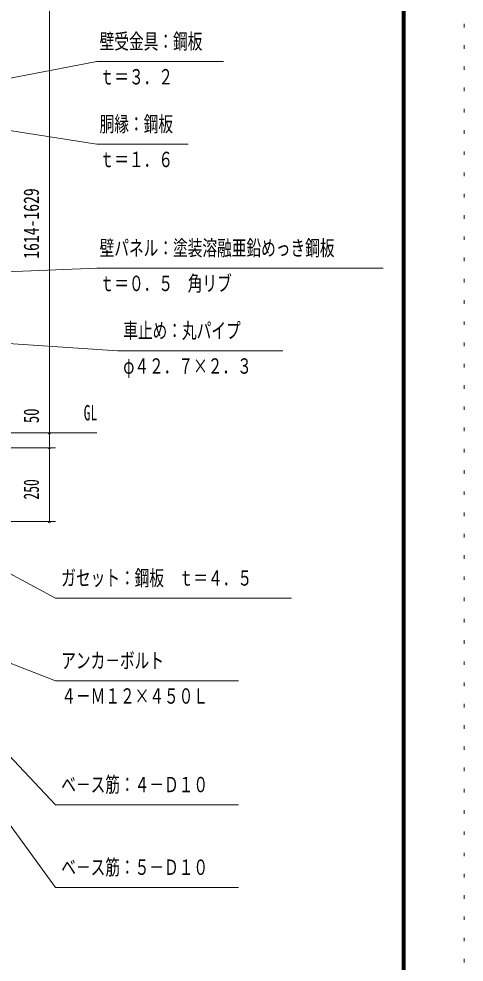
# Model space of a CAD drawing. Units: millimetres, scale not verified. Extents: x -26654 to 26660, y -10500 to 10500.
# Drawn here: x 22890 to 26660, y -3387 to 4602 of the extents above; entities that cross this region are included whole.
import ezdxf
from ezdxf.enums import TextEntityAlignment as Align

# ---------------------------------------------------------------- set-up
doc = ezdxf.new("R2010")
doc.units = ezdxf.units.MM
doc.header["$LTSCALE"] = 60
doc.linetypes.add('USER4', pattern=[3, 0.5, -2.5])
for name, color, linetype, lineweight in [('0-A_2-52DIM', 3, 'Continuous', 18), ('0-C_F-F1PAPER', 5, 'Continuous', 18), ('0-D_F-E_J_ADD', 5, 'USER4', 18)]:
    doc.layers.add(name, color=color, linetype=linetype, lineweight=lineweight)
doc.styles.add('ＭＳ ゴシック', font='')
doc.styles.get('ＭＳ ゴシック').set_extended_font_data('MS Gothic')

msp = doc.modelspace()

# ---------------------------------------------------------------- linework, layer by layer
at = {"layer": '0-A_2-52DIM'}
for p, q in [((23148.87, 5152.53), (23148.87, 344.93)), ((23548.87, 4239.93), (21623.16, 3875.22)), ((24623.88, 4239.93), (23548.87, 4239.93)), ((23548.87, 2489.93), (21072.59, 2390.96)), ((23548.87, 2489.93), (25973.87, 2489.93)), ((22498.87, 1094.93), (23548.87, 1094.93)), ((23158.87, 1094.93), (23138.87, 1094.93)), ((23198.87, 969.93), (21948.87, 969.93)), ((23158.87, 969.93), (23138.87, 969.93)), ((23198.87, 344.93), (22248.87, 344.93)), ((23158.87, 344.93), (23138.87, 344.93))]:
    msp.add_line(p, q, dxfattribs=at)
for points in [[(21746.14, 3823.93), (23548.87, 3539.93), (24323.87, 3539.93)], [(25123.87, 1789.93), (23723.87, 1789.93), (21367.27, 1948.24)], [(21836.91, 428.62), (23198.87, -305.07), (25198.87, -305.07)], [(24748.87, -1005.07), (23198.87, -1005.07), (21781.56, -451.73)], [(21750, -761.97), (23198.87, -2755.07), (24748.87, -2755.07)], [(24748.87, -2055.07), (23198.87, -2055.07), (22006.14, -786.39)]]:
    msp.add_lwpolyline(points, dxfattribs=at)
for centre in [(23148.87, 1094.93), (23148.87, 969.93), (23148.87, 344.93)]:
    msp.add_arc(centre, 10, 180, 0, dxfattribs=at)
at = {"layer": '0-C_F-F1PAPER'}
for points in [[(26160.28, -10000), (26160.28, 10100), (-2539.72, 10100), (-2539.72, -10000)], [(26157.78, -9997.5), (26157.78, 10097.5), (-2537.22, 10097.5), (-2537.22, -9997.5)], [(26155.28, -9995), (-2534.72, -9995), (-2534.72, 10095), (26155.28, 10095)], [(26152.78, -9992.5), (26152.78, 10092.5), (-2532.22, 10092.5), (-2532.22, -9992.5)], [(26150.28, -9990), (-2529.72, -9990), (-2529.72, 10090), (26150.28, 10090)], [(26147.78, -9987.5), (26147.78, 10087.5), (-2527.22, 10087.5), (-2527.22, -9987.5)], [(26145.28, -9985), (-2524.72, -9985), (-2524.72, 10085), (26145.28, 10085)], [(26142.78, -9982.5), (26142.78, 10082.5), (-2522.22, 10082.5), (-2522.22, -9982.5)], [(26140.28, -9980), (26140.28, 10080), (-2519.72, 10080), (-2519.72, -9980)], [(26137.78, -9977.5), (26137.78, 10077.5), (-2517.22, 10077.5), (-2517.22, -9977.5)], [(26135.28, -9975), (-2514.72, -9975), (-2514.72, 10075), (26135.28, 10075)]]:
    msp.add_lwpolyline(points, close=True, dxfattribs=at)
at = {"layer": '0-D_F-E_J_ADD'}
msp.add_lwpolyline([(26660.28, -10500), (-3039.72, -10500), (-3039.72, 10500), (26660.28, 10500)], close=True, dxfattribs=at)

# ---------------------------------------------------------------- texts
at = {"layer": '0-A_2-52DIM', "color": 7, "style": 'ＭＳ ゴシック'}
for s, width, p in [('壁受金具：鋼板', 0.7, (23573.87, 4307.69)), ('ｔ＝３．２', 0.7, (23573.87, 4007.69)), ('胴縁：鋼板', 0.7, (23573.87, 3607.69)), ('ｔ＝１．６', 0.7, (23573.87, 3307.69)), ('壁パネル：塗装溶融亜鉛めっき鋼板', 0.7, (23573.87, 2557.69)), ('ｔ＝０．５\u3000角リブ', 0.7, (23573.87, 2257.69)), ('車止め：丸パイプ', 0.7, (23773.87, 1857.69)), ('φ４２．７×２．３', 0.7, (23773.87, 1557.69)), ('GL', 0.65, (23438.87, 1162.7)), ('ガセット：鋼板\u3000ｔ＝４．５', 0.7, (23248.87, -237.3)), ('アンカ－ボルト', 0.7, (23248.87, -937.3)), ('４－Ｍ１２×４５０Ｌ', 0.7, (23248.87, -1237.31)), ('ベ－ス筋：４－Ｄ１０', 0.7, (23248.87, -1987.3)), ('ベ－ス筋：５－Ｄ１０', 0.7, (23248.87, -2687.3))]:
    msp.add_text(s, height=130.2, dxfattribs=dict(at, width=width)).set_placement(p, align=Align.BOTTOM_LEFT)
for s, width, p in [('1614-1629', 0.75, (23098.87, 2569.97)), ('50', 0.7, (23098.87, 1178.21)), ('250', 0.65, (23098.87, 530.6))]:
    msp.add_text(s, height=130.2, rotation=90, dxfattribs=dict(at, width=width)).set_placement(p, align=Align.BOTTOM_LEFT)

doc.saveas('drawing.dxf')
